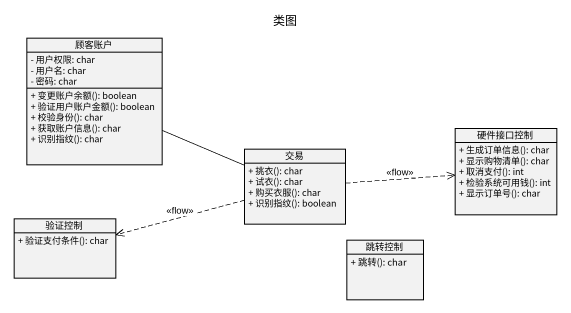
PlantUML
@startuml
title 类图
hide circle
hide empty members
skinparam classAttributeIconSize 0
class 顾客账户 {
  - 用户权限: char
  - 用户名: char
  - 密码: char
  + 变更账户余额(): boolean
  + 验证用户账户金额(): boolean
  + 校验身份(): char
  + 获取账户信息(): char
  + 识别指纹(): char
}
class 硬件接口控制 {
  + 生成订单信息(): char
  + 显示购物清单(): char
  + 取消支付(): int
  + 检验系统可用钱(): int
  + 显示订单号(): char
}
class 交易 {
  + 挑衣(): char
  + 试衣(): char
  + 购买衣服(): char
  + 识别指纹(): boolean
}
class 验证控制 {
  + 验证支付条件(): char
}
class 跳转控制 {
  + 跳转(): char
}
顾客账户 -right- 交易
交易 .right.> 硬件接口控制 : <<flow>>
交易 .left.> 验证控制 : <<flow>>
@enduml
